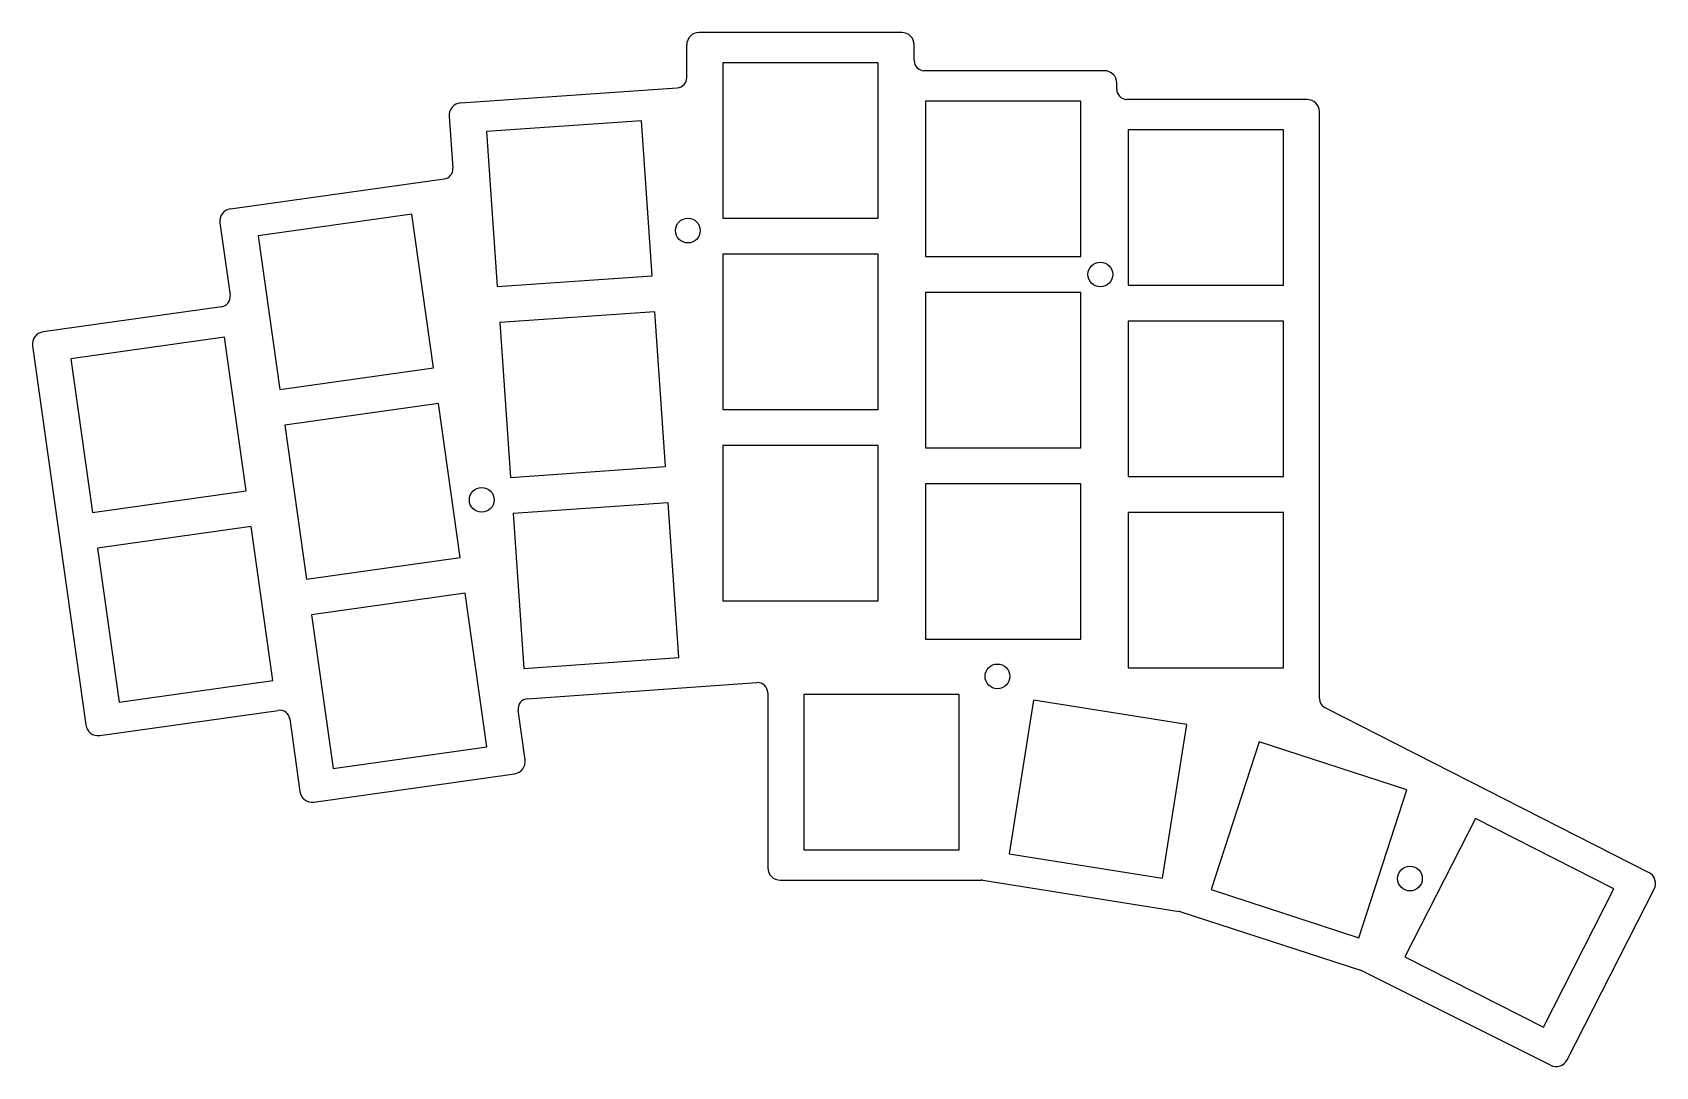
# Model space of a CAD drawing. Header units: millimetres. Extents: x 34 to 178, y -123 to -31.
import ezdxf

# ---------------------------------------------------------------- set-up
doc = ezdxf.new("R2010")
doc.units = ezdxf.units.MM

msp = doc.modelspace()

# ---------------------------------------------------------------- linework, layer by layer
for p, q in [((111.29, -31.48), (93.29, -31.48)), ((92.19, -35.5), (92.19, -32.58)), ((112.39, -33.98), (112.39, -32.58)), ((109.19, -34.18), (95.39, -34.18)), ((95.39, -34.18), (95.39, -47.98)), ((109.19, -47.98), (109.19, -34.18)), ((129.29, -34.88), (113.29, -34.88)), ((130.39, -36.53), (130.39, -35.98)), ((72.11, -37.74), (91.35, -36.4)), ((147.29, -37.43), (131.29, -37.43)), ((71.09, -38.92), (71.42, -43.53)), ((127.19, -37.58), (113.39, -37.58)), ((113.39, -37.58), (113.39, -51.38)), ((127.19, -51.38), (127.19, -37.58)), ((148.39, -90.65), (148.39, -38.53)), ((88.16, -39.33), (74.4, -40.29)), ((74.4, -40.29), (75.36, -54.06)), ((89.13, -53.1), (88.16, -39.33)), ((145.19, -40.13), (131.39, -40.13)), ((131.39, -40.13), (131.39, -53.93)), ((145.19, -53.93), (145.19, -40.13)), ((51.66, -47.15), (70.64, -44.49)), ((50.73, -48.4), (51.63, -54.83)), ((67.78, -47.62), (54.12, -49.54)), ((69.7, -61.28), (67.78, -47.62)), ((95.39, -47.98), (109.19, -47.98)), ((54.12, -49.54), (56.04, -63.2)), ((109.19, -51.18), (95.39, -51.18)), ((95.39, -51.18), (95.39, -64.98)), ((109.19, -64.98), (109.19, -51.18)), ((113.39, -51.38), (127.19, -51.38)), ((75.36, -54.06), (89.13, -53.1)), ((127.19, -54.58), (113.39, -54.58)), ((113.39, -54.58), (113.39, -68.38)), ((127.19, -68.38), (127.19, -54.58)), ((131.39, -53.93), (145.19, -53.93)), ((50.86, -55.85), (35.02, -58.08)), ((89.35, -56.29), (75.58, -57.25)), ((75.58, -57.25), (76.55, -71.02)), ((90.31, -70.05), (89.35, -56.29)), ((145.19, -57.13), (131.39, -57.13)), ((131.39, -57.13), (131.39, -70.93)), ((145.19, -70.93), (145.19, -57.13)), ((51.14, -58.54), (37.47, -60.46)), ((53.06, -72.2), (51.14, -58.54)), ((34.08, -59.32), (38.82, -92.99)), ((37.47, -60.46), (39.4, -74.12)), ((56.04, -63.2), (69.7, -61.28)), ((70.15, -64.45), (56.48, -66.37)), ((72.07, -78.12), (70.15, -64.45)), ((95.39, -64.98), (109.19, -64.98)), ((56.48, -66.37), (58.4, -80.04)), ((109.19, -68.18), (95.39, -68.18)), ((95.39, -68.18), (95.39, -81.98)), ((109.19, -81.98), (109.19, -68.18)), ((113.39, -68.38), (127.19, -68.38)), ((76.55, -71.02), (90.31, -70.05)), ((127.19, -71.58), (113.39, -71.58)), ((113.39, -71.58), (113.39, -85.38)), ((127.19, -85.38), (127.19, -71.58)), ((131.39, -70.93), (145.19, -70.93)), ((39.4, -74.12), (53.06, -72.2)), ((90.54, -73.25), (76.77, -74.21)), ((91.5, -87.01), (90.54, -73.25)), ((76.77, -74.21), (77.73, -87.98)), ((145.19, -74.13), (131.39, -74.13)), ((131.39, -74.13), (131.39, -87.93)), ((145.19, -87.93), (145.19, -74.13)), ((53.51, -75.37), (39.84, -77.29)), ((55.43, -89.04), (53.51, -75.37)), ((39.84, -77.29), (41.76, -90.96)), ((58.4, -80.04), (72.07, -78.12)), ((72.51, -81.28), (58.85, -83.21)), ((74.43, -94.95), (72.51, -81.28)), ((95.39, -81.98), (109.19, -81.98)), ((58.85, -83.21), (60.77, -96.87)), ((113.39, -85.38), (127.19, -85.38)), ((77.73, -87.98), (91.5, -87.01)), ((131.39, -87.93), (145.19, -87.93)), ((41.76, -90.96), (55.43, -89.04)), ((78.04, -90.66), (98.43, -89.23)), ((99.39, -90.13), (99.39, -105.68)), ((116.39, -90.28), (102.59, -90.28)), ((102.59, -90.28), (102.59, -104.08)), ((116.39, -104.08), (116.39, -90.28)), ((122.98, -90.8), (120.82, -104.43)), ((136.61, -92.96), (122.98, -90.8)), ((40.06, -93.92), (55.9, -91.7)), ((77.83, -96.09), (77.21, -91.68)), ((148.88, -91.45), (177.64, -106.1)), ((56.92, -92.46), (57.82, -98.9)), ((134.45, -106.59), (136.61, -92.96)), ((60.77, -96.87), (74.43, -94.95)), ((143.03, -94.5), (138.76, -107.62)), ((156.15, -98.76), (143.03, -94.5)), ((59.07, -99.84), (76.89, -97.33)), ((151.89, -111.89), (156.15, -98.76)), ((162.25, -101.29), (155.99, -113.59)), ((174.55, -107.56), (162.25, -101.29)), ((102.59, -104.08), (116.39, -104.08)), ((120.82, -104.43), (134.45, -106.59)), ((100.49, -106.78), (118.33, -106.78)), ((118.48, -106.79), (135.94, -109.56)), ((138.76, -107.62), (151.89, -111.89)), ((168.28, -119.85), (174.55, -107.56)), ((170.4, -122.74), (178.13, -107.58)), ((136.08, -109.59), (152.05, -114.78)), ((155.99, -113.59), (168.28, -119.85)), ((168.93, -123.22), (152.17, -114.83))]:
    msp.add_line(p, q)
for centre in [(92.29, -49.08), (128.93, -52.98), (73.98, -73), (119.79, -88.68), (156.43, -106.64)]:
    msp.add_circle(centre, 1.1)
for centre, radius, start, end in [((93.29, -32.58), 1.1, 90, 180), ((111.29, -32.58), 1.1, 0, 90), ((113.29, -33.98), 0.9, 180, 270), ((91.29, -35.5), 0.9, 274, 360), ((129.29, -35.98), 1.1, 0, 90), ((131.29, -36.53), 0.9, 180, 270), ((147.29, -38.53), 1.1, 0, 90), ((72.19, -38.84), 1.1, 94.0077, 183.9923), ((70.52, -43.6), 0.9, 278, 364), ((51.81, -48.24), 1.1, 98, 188), ((50.74, -54.96), 0.9, 278, 368), ((35.17, -59.17), 1.1, 98, 188), ((98.49, -90.13), 0.9, 0, 94), ((78.1, -91.56), 0.9, 94, 188), ((149.29, -90.65), 0.9, 180, 243), ((56.03, -92.59), 0.9, 8, 98), ((39.9, -92.84), 1.1, 188, 278), ((76.74, -96.24), 1.1, 278, 368), ((58.91, -98.75), 1.1, 188, 278), ((100.49, -105.68), 1.1, 180, 270), ((177.15, -107.08), 1.1, 333, 423), ((118.33, -107.68), 0.9, 81, 90), ((135.8, -110.45), 0.9, 72, 81), ((151.77, -115.63), 0.9, 63.4082, 72), ((169.42, -122.24), 1.1, 243.4082, 333)]:
    msp.add_arc(centre, radius, start, end)

doc.saveas('drawing.dxf')
